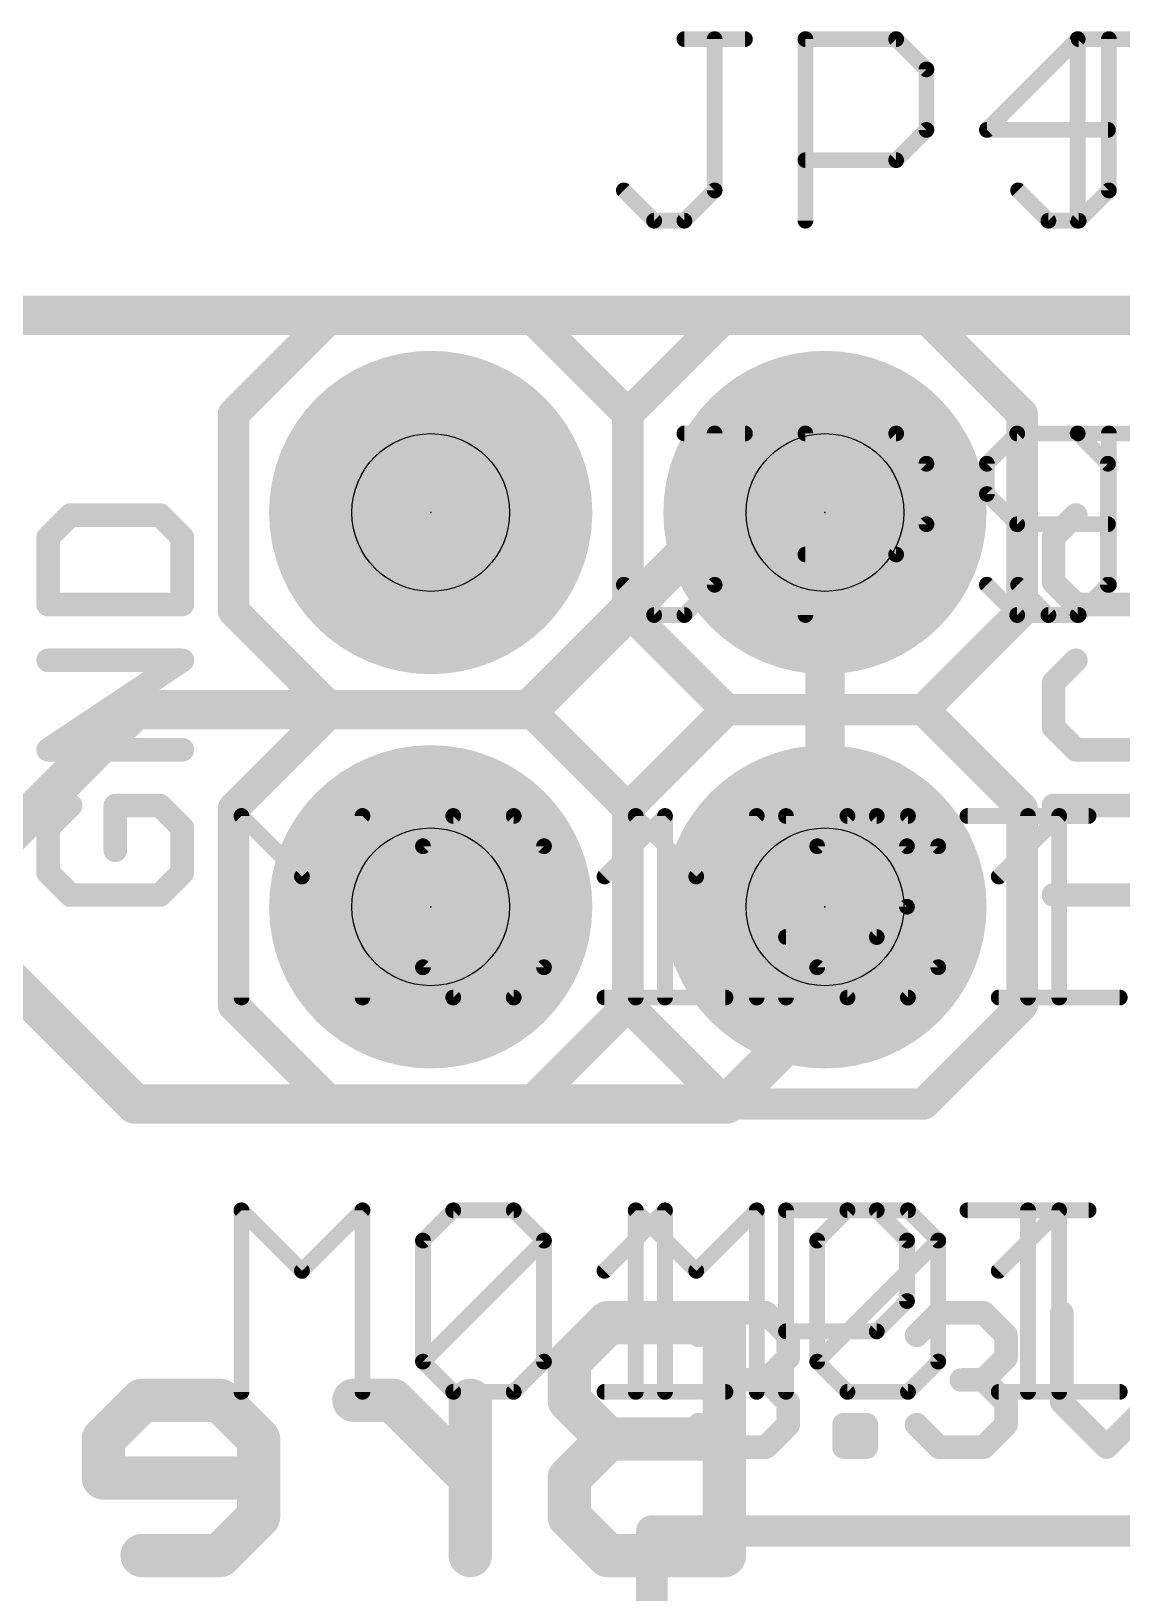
# Model space of a CAD drawing. Extents: x -128 to 56, y -3 to 18.
# Drawn here: x 45.05 to 52.08, y 8.28 to 18.34 of the extents above; entities that cross this region are included whole.
import ezdxf

# ---------------------------------------------------------------- set-up
doc = ezdxf.new("R2010")
doc.units = 0
for name, color, linetype in [('1', 12, 'CONTINUOUS'), ('16', 132, 'CONTINUOUS'), ('17', 110, 'CONTINUOUS'), ('20', 53, 'CONTINUOUS'), ('21', 53, 'CONTINUOUS'), ('22', 53, 'CONTINUOUS'), ('23', 53, 'CONTINUOUS'), ('25', 253, 'CONTINUOUS'), ('27', 253, 'CONTINUOUS'), ('29', 253, 'CONTINUOUS'), ('30', 253, 'CONTINUOUS'), ('44', 253, 'CONTINUOUS'), ('51', 53, 'CONTINUOUS')]:
    doc.layers.add(name, color=color, linetype=linetype)

# ---------------------------------------------------------------- blocks, each defined once
blk = doc.blocks.new('RECT')
blk.add_solid([(-0.5, -0.5), (0.5, -0.5), (-0.5, 0.5), (0.5, 0.5)])
blk = doc.blocks.new('ROUNDP')
at = {"const_width": 0.5}
blk.add_lwpolyline([(0, -0.25, 1), (0, 0.25, 1), (0, -0.25)], format="xyb", dxfattribs=at)

msp = doc.modelspace()

# ---------------------------------------------------------------- linework, layer by layer
at = {"layer": '1', "const_width": 0.254}
for points in [[(0, 16.51), (54.61, 16.51)], [(44.32, 12.83), (45.72, 11.43)], [(50.165, 12.065), (50.165, 12.7)], [(49.53, 11.43), (50.165, 12.065)], [(45.72, 11.43), (49.53, 11.43)]]:
    msp.add_lwpolyline(points, dxfattribs=at)
at = {"layer": '1', "const_width": 0.127}
for points in [[(50.2285, 12.7, 1), (50.1015, 12.7)], [(50.2099, 12.0201, 1), (50.1201, 12.1099)], [(50.1015, 12.065, 1), (50.2285, 12.065)], [(45.72, 11.4935, 1), (45.72, 11.3665)], [(45.6751, 11.3851, 1), (45.7649, 11.4749)], [(49.4851, 11.4749, 1), (49.5749, 11.3851)], [(49.53, 11.3665, 1), (49.53, 11.4935)]]:
    msp.add_lwpolyline(points, format="xyb", dxfattribs=at)
at = {"layer": '16', "const_width": 0.254}
for points in [[(0, 16.51), (54.61, 16.51)], [(49.53, 15.24), (48.26, 13.97)], [(50.165, 15.24), (49.53, 15.24)], [(50.165, 12.7), (50.165, 15.24)], [(45.72, 13.97), (44.45, 12.7)], [(48.26, 13.97), (45.72, 13.97)]]:
    msp.add_lwpolyline(points, dxfattribs=at)
at = {"layer": '16', "const_width": 0.127}
for points in [[(49.53, 15.3035, 1), (49.53, 15.1765)], [(49.5749, 15.1951, 1), (49.4851, 15.2849)], [(50.2285, 15.24, 1), (50.1015, 15.24)], [(50.165, 15.1765, 1), (50.165, 15.3035)], [(45.72, 14.0335, 1), (45.72, 13.9065)], [(45.7649, 13.9251, 1), (45.6751, 14.0149)], [(48.26, 13.9065, 1), (48.26, 14.0335)], [(48.2151, 14.0149, 1), (48.3049, 13.9251)], [(50.1015, 12.7, 1), (50.2285, 12.7)]]:
    msp.add_lwpolyline(points, format="xyb", dxfattribs=at)
at = {"layer": '20', "const_width": 0.2032}
msp.add_lwpolyline([(54.61, 16.51), (0, 16.51)], dxfattribs=at)
at = {"layer": '21'}
for points, const_width in [([(46.99, 16.51), (46.355, 15.875)], 0.2032), ([(48.26, 16.51), (46.99, 16.51)], 0.2032), ([(48.895, 15.875), (48.26, 16.51)], 0.2032), ([(49.53, 16.51), (48.895, 15.875)], 0.2032), ([(50.8, 16.51), (49.53, 16.51)], 0.2032), ([(51.435, 15.875), (50.8, 16.51)], 0.2032), ([(46.355, 15.875), (46.355, 14.605)], 0.2032), ([(48.895, 15.875), (48.895, 14.605)], 0.2032), ([(48.895, 14.605), (48.895, 15.875)], 0.2032), ([(51.435, 14.605), (51.435, 15.875)], 0.2032), ([(45.3045, 15.2235), (45.1605, 15.0794)], 0.1524), ([(45.8807, 15.2235), (45.3045, 15.2235)], 0.1524), ([(46.0248, 15.0794), (45.8807, 15.2235)], 0.1524), ([(51.7815, 15.2235), (51.6375, 15.0794)], 0.1524), ([(45.1605, 15.0794), (45.1605, 14.6472)], 0.1524), ([(46.0248, 14.6472), (46.0248, 15.0794)], 0.1524), ([(51.6375, 15.0794), (51.6375, 14.7913)], 0.1524), ([(51.6375, 14.7913), (51.7815, 14.6472)], 0.1524), ([(45.1605, 14.6472), (46.0248, 14.6472)], 0.1524), ([(46.355, 14.605), (46.99, 13.97)], 0.2032), ([(48.26, 13.97), (48.895, 14.605)], 0.2032), ([(48.895, 14.605), (49.53, 13.97)], 0.2032), ([(50.8, 13.97), (51.435, 14.605)], 0.2032), ([(51.7815, 14.6472), (52.3577, 14.6472)], 0.1524), ([(45.1605, 13.7117), (46.0248, 14.2879)], 0.1524), ([(46.0248, 14.2879), (45.1605, 14.2879)], 0.1524), ([(51.7815, 14.2879), (51.6375, 14.1439)], 0.1524), ([(51.6375, 14.1439), (51.6375, 13.8558)], 0.1524), ([(46.99, 13.97), (46.355, 13.335)], 0.2032), ([(46.99, 13.97), (48.26, 13.97)], 0.2032), ([(48.26, 13.97), (46.99, 13.97)], 0.2032), ([(48.895, 13.335), (48.26, 13.97)], 0.2032), ([(49.53, 13.97), (48.895, 13.335)], 0.2032), ([(49.53, 13.97), (50.8, 13.97)], 0.2032), ([(50.8, 13.97), (49.53, 13.97)], 0.2032), ([(51.435, 13.335), (50.8, 13.97)], 0.2032), ([(51.6375, 13.8558), (51.7815, 13.7117)], 0.1524), ([(46.0248, 13.7117), (45.1605, 13.7117)], 0.1524), ([(51.7815, 13.7117), (52.3577, 13.7117)], 0.1524), ([(45.3045, 13.3524), (45.1605, 13.2084)], 0.1524), ([(45.8807, 13.3524), (45.5926, 13.3524)], 0.1524), ([(45.5926, 13.3524), (45.5926, 13.0643)], 0.1524), ([(46.0248, 13.2084), (45.8807, 13.3524)], 0.1524), ([(46.355, 13.335), (46.355, 12.065)], 0.2032), ([(48.895, 13.335), (48.895, 12.065)], 0.2032), ([(48.895, 12.065), (48.895, 13.335)], 0.2032), ([(51.435, 12.065), (51.435, 13.335)], 0.2032), ([(52.2137, 13.3524), (51.6375, 13.3524)], 0.1524), ([(45.1605, 13.2084), (45.1605, 12.9203)], 0.1524), ([(46.0248, 12.9203), (46.0248, 13.2084)], 0.1524), ([(45.1605, 12.9203), (45.3045, 12.7762)], 0.1524), ([(45.8807, 12.7762), (46.0248, 12.9203)], 0.1524), ([(45.3045, 12.7762), (45.8807, 12.7762)], 0.1524), ([(51.6375, 12.7762), (52.2137, 12.7762)], 0.1524), ([(46.355, 12.065), (46.99, 11.43)], 0.2032), ([(48.26, 11.43), (48.895, 12.065)], 0.2032), ([(48.895, 12.065), (49.53, 11.43)], 0.2032), ([(50.8, 11.43), (51.435, 12.065)], 0.2032), ([(46.99, 11.43), (48.26, 11.43)], 0.2032), ([(49.53, 11.43), (50.8, 11.43)], 0.2032), ([(49.3522, 9.9405), (49.4963, 10.0845)], 0.1524), ([(49.4963, 10.0845), (49.7844, 10.0845)], 0.1524), ([(49.7844, 10.0845), (49.9284, 9.9405)], 0.1524), ([(50.7555, 9.9405), (50.8995, 10.0845)], 0.1524), ([(50.8995, 10.0845), (51.1876, 10.0845)], 0.1524), ([(51.1876, 10.0845), (51.3317, 9.9405)], 0.1524), ([(51.691, 10.0845), (51.691, 9.5083)], 0.1524), ([(49.9284, 9.9405), (49.9284, 9.7964)], 0.1524), ([(51.3317, 9.9405), (51.3317, 9.7964)], 0.1524), ([(49.9284, 9.7964), (49.7844, 9.6524)], 0.1524), ([(51.3317, 9.7964), (51.1876, 9.6524)], 0.1524), ([(49.7844, 9.6524), (49.6403, 9.6524)], 0.1524), ([(49.7844, 9.6524), (49.9284, 9.5083)], 0.1524), ([(51.1876, 9.6524), (51.0436, 9.6524)], 0.1524), ([(51.1876, 9.6524), (51.3317, 9.5083)], 0.1524), ([(49.9284, 9.5083), (49.9284, 9.3643)], 0.1524), ([(51.3317, 9.5083), (51.3317, 9.3643)], 0.1524), ([(51.691, 9.5083), (51.9791, 9.2202)], 0.1524), ([(51.9791, 9.2202), (52.2672, 9.5083)], 0.1524), ([(49.4963, 9.2202), (49.3522, 9.3643)], 0.1524), ([(49.9284, 9.3643), (49.7844, 9.2202)], 0.1524), ([(50.2877, 9.2202), (50.2877, 9.3643)], 0.1524), ([(50.2877, 9.3643), (50.4318, 9.3643)], 0.1524), ([(50.4318, 9.3643), (50.4318, 9.2202)], 0.1524), ([(50.8995, 9.2202), (50.7555, 9.3643)], 0.1524), ([(51.3317, 9.3643), (51.1876, 9.2202)], 0.1524), ([(49.7844, 9.2202), (49.4963, 9.2202)], 0.1524), ([(50.4318, 9.2202), (50.2877, 9.2202)], 0.1524), ([(51.1876, 9.2202), (50.8995, 9.2202)], 0.1524), ([(52.55, 8.68), (49.05, 8.68)], 0.2032), ([(49.05, 8.68), (49.05, 1.48)], 0.2032)]:
    msp.add_lwpolyline(points, dxfattribs=dict(at, const_width=const_width))
for points, const_width in [([(46.99, 16.5608, 1), (46.99, 16.4592)], 0.1016), ([(47.0259, 16.4741, 1), (46.9541, 16.5459)], 0.1016), ([(48.2959, 16.5459, 1), (48.2241, 16.4741)], 0.1016), ([(48.26, 16.4592, 1), (48.26, 16.5608)], 0.1016), ([(49.53, 16.5608, 1), (49.53, 16.4592)], 0.1016), ([(49.5659, 16.4741, 1), (49.4941, 16.5459)], 0.1016), ([(50.8359, 16.5459, 1), (50.7641, 16.4741)], 0.1016), ([(50.8, 16.4592, 1), (50.8, 16.5608)], 0.1016), ([(46.4058, 15.875, 1), (46.3042, 15.875)], 0.1016), ([(46.3191, 15.9109, 1), (46.3909, 15.8391)], 0.1016), ([(48.9458, 15.875, 1), (48.8442, 15.875)], 0.1016), ([(48.9458, 15.875, 1), (48.8442, 15.875)], 0.1016), ([(48.8591, 15.9109, 1), (48.9309, 15.8391)], 0.1016), ([(48.8591, 15.8391, 1), (48.9309, 15.9109)], 0.1016), ([(51.4858, 15.875, 1), (51.3842, 15.875)], 0.1016), ([(51.3991, 15.8391, 1), (51.4709, 15.9109)], 0.1016), ([(45.3045, 15.2616, 1), (45.3045, 15.1854)], 0.0762), ([(45.3315, 15.1965, 1), (45.2776, 15.2504)], 0.0762), ([(45.9077, 15.2504, 1), (45.8538, 15.1965)], 0.0762), ([(45.8807, 15.1854, 1), (45.8807, 15.2616)], 0.0762), ([(51.8085, 15.1965, 1), (51.7546, 15.2504)], 0.0762), ([(45.1986, 15.0794, 1), (45.1224, 15.0794)], 0.0762), ([(45.1335, 15.1063, 1), (45.1874, 15.0525)], 0.0762), ([(46.0629, 15.0794, 1), (45.9867, 15.0794)], 0.0762), ([(45.9979, 15.0525, 1), (46.0517, 15.1063)], 0.0762), ([(51.6756, 15.0794, 1), (51.5994, 15.0794)], 0.0762), ([(51.6105, 15.1063, 1), (51.6644, 15.0525)], 0.0762), ([(51.6644, 14.8182, 1), (51.6105, 14.7644)], 0.0762), ([(51.5994, 14.7913, 1), (51.6756, 14.7913)], 0.0762), ([(45.1605, 14.6853, 1), (45.1605, 14.6091)], 0.0762), ([(45.1224, 14.6472, 1), (45.1986, 14.6472)], 0.0762), ([(45.9867, 14.6472, 1), (46.0629, 14.6472)], 0.0762), ([(46.0248, 14.6091, 1), (46.0248, 14.6853)], 0.0762), ([(46.3909, 14.6409, 1), (46.3191, 14.5691)], 0.1016), ([(48.9309, 14.6409, 1), (48.8591, 14.5691)], 0.1016), ([(48.9309, 14.5691, 1), (48.8591, 14.6409)], 0.1016), ([(51.4709, 14.5691, 1), (51.3991, 14.6409)], 0.1016), ([(51.7815, 14.6853, 1), (51.7815, 14.6091)], 0.0762), ([(51.7546, 14.6203, 1), (51.8085, 14.6742)], 0.0762), ([(46.3042, 14.605, 1), (46.4058, 14.605)], 0.1016), ([(48.8442, 14.605, 1), (48.9458, 14.605)], 0.1016), ([(48.8442, 14.605, 1), (48.9458, 14.605)], 0.1016), ([(51.3842, 14.605, 1), (51.4858, 14.605)], 0.1016), ([(45.1605, 14.326, 1), (45.1605, 14.2498)], 0.0762), ([(46.0459, 14.2562, 1), (46.0037, 14.3196)], 0.0762), ([(46.0248, 14.2498, 1), (46.0248, 14.326)], 0.0762), ([(51.8085, 14.261, 1), (51.7546, 14.3149)], 0.0762), ([(51.6105, 14.1708, 1), (51.6644, 14.1169)], 0.0762), ([(51.6756, 14.1439, 1), (51.5994, 14.1439)], 0.0762), ([(46.99, 14.0208, 1), (46.99, 13.9192)], 0.1016), ([(46.99, 14.0208, 1), (46.99, 13.9192)], 0.1016), ([(47.0259, 13.9341, 1), (46.9541, 14.0059)], 0.1016), ([(46.9541, 13.9341, 1), (47.0259, 14.0059)], 0.1016), ([(48.2959, 14.0059, 1), (48.2241, 13.9341)], 0.1016), ([(48.2241, 14.0059, 1), (48.2959, 13.9341)], 0.1016), ([(48.26, 13.9192, 1), (48.26, 14.0208)], 0.1016), ([(48.26, 13.9192, 1), (48.26, 14.0208)], 0.1016), ([(49.53, 14.0208, 1), (49.53, 13.9192)], 0.1016), ([(49.53, 14.0208, 1), (49.53, 13.9192)], 0.1016), ([(49.5659, 13.9341, 1), (49.4941, 14.0059)], 0.1016), ([(49.4941, 13.9341, 1), (49.5659, 14.0059)], 0.1016), ([(50.8359, 14.0059, 1), (50.7641, 13.9341)], 0.1016), ([(50.7641, 14.0059, 1), (50.8359, 13.9341)], 0.1016), ([(50.8, 13.9192, 1), (50.8, 14.0208)], 0.1016), ([(50.8, 13.9192, 1), (50.8, 14.0208)], 0.1016), ([(51.6644, 13.8827, 1), (51.6105, 13.8288)], 0.0762), ([(51.5994, 13.8558, 1), (51.6756, 13.8558)], 0.0762), ([(45.1393, 13.7434, 1), (45.1816, 13.68)], 0.0762), ([(45.1605, 13.7498, 1), (45.1605, 13.6736)], 0.0762), ([(46.0248, 13.6736, 1), (46.0248, 13.7498)], 0.0762), ([(51.7815, 13.7498, 1), (51.7815, 13.6736)], 0.0762), ([(51.7546, 13.6848, 1), (51.8085, 13.7387)], 0.0762), ([(45.3315, 13.3255, 1), (45.2776, 13.3794)], 0.0762), ([(45.5926, 13.3905, 1), (45.5926, 13.3143)], 0.0762), ([(45.6307, 13.3524, 1), (45.5545, 13.3524)], 0.0762), ([(45.9077, 13.3794, 1), (45.8538, 13.3255)], 0.0762), ([(45.8807, 13.3143, 1), (45.8807, 13.3905)], 0.0762), ([(46.4058, 13.335, 1), (46.3042, 13.335)], 0.1016), ([(46.3191, 13.3709, 1), (46.3909, 13.2991)], 0.1016), ([(48.9458, 13.335, 1), (48.8442, 13.335)], 0.1016), ([(48.9458, 13.335, 1), (48.8442, 13.335)], 0.1016), ([(48.8591, 13.3709, 1), (48.9309, 13.2991)], 0.1016), ([(48.8591, 13.2991, 1), (48.9309, 13.3709)], 0.1016), ([(51.4858, 13.335, 1), (51.3842, 13.335)], 0.1016), ([(51.3991, 13.2991, 1), (51.4709, 13.3709)], 0.1016), ([(51.6375, 13.3905, 1), (51.6375, 13.3143)], 0.0762), ([(45.1986, 13.2084, 1), (45.1224, 13.2084)], 0.0762), ([(46.0629, 13.2084, 1), (45.9867, 13.2084)], 0.0762), ([(45.1335, 13.2353, 1), (45.1874, 13.1814)], 0.0762), ([(45.9979, 13.1814, 1), (46.0517, 13.2353)], 0.0762), ([(45.5545, 13.0643, 1), (45.6307, 13.0643)], 0.0762), ([(45.1874, 12.9472, 1), (45.1335, 12.8933)], 0.0762), ([(46.0517, 12.8933, 1), (45.9979, 12.9472)], 0.0762), ([(45.1224, 12.9203, 1), (45.1986, 12.9203)], 0.0762), ([(45.9867, 12.9203, 1), (46.0629, 12.9203)], 0.0762), ([(45.3045, 12.8143, 1), (45.3045, 12.7381)], 0.0762), ([(45.2776, 12.7493, 1), (45.3315, 12.8031)], 0.0762), ([(45.8538, 12.8031, 1), (45.9077, 12.7493)], 0.0762), ([(45.8807, 12.7381, 1), (45.8807, 12.8143)], 0.0762), ([(51.6375, 12.8143, 1), (51.6375, 12.7381)], 0.0762), ([(46.3909, 12.1009, 1), (46.3191, 12.0291)], 0.1016), ([(46.3042, 12.065, 1), (46.4058, 12.065)], 0.1016), ([(48.9309, 12.1009, 1), (48.8591, 12.0291)], 0.1016), ([(48.8442, 12.065, 1), (48.9458, 12.065)], 0.1016), ([(48.8442, 12.065, 1), (48.9458, 12.065)], 0.1016), ([(48.9309, 12.0291, 1), (48.8591, 12.1009)], 0.1016), ([(51.3842, 12.065, 1), (51.4858, 12.065)], 0.1016), ([(51.4709, 12.0291, 1), (51.3991, 12.1009)], 0.1016), ([(46.99, 11.4808, 1), (46.99, 11.3792)], 0.1016), ([(46.9541, 11.3941, 1), (47.0259, 11.4659)], 0.1016), ([(48.2241, 11.4659, 1), (48.2959, 11.3941)], 0.1016), ([(48.26, 11.3792, 1), (48.26, 11.4808)], 0.1016), ([(49.53, 11.4808, 1), (49.53, 11.3792)], 0.1016), ([(49.4941, 11.3941, 1), (49.5659, 11.4659)], 0.1016), ([(50.7641, 11.4659, 1), (50.8359, 11.3941)], 0.1016), ([(50.8, 11.3792, 1), (50.8, 11.4808)], 0.1016), ([(49.4963, 10.1226, 1), (49.4963, 10.0464)], 0.0762), ([(49.5232, 10.0576, 1), (49.4693, 10.1115)], 0.0762), ([(49.8113, 10.1115, 1), (49.7574, 10.0576)], 0.0762), ([(49.7844, 10.0464, 1), (49.7844, 10.1226)], 0.0762), ([(50.8995, 10.1226, 1), (50.8995, 10.0464)], 0.0762), ([(50.9265, 10.0576, 1), (50.8726, 10.1115)], 0.0762), ([(51.2146, 10.1115, 1), (51.1607, 10.0576)], 0.0762), ([(51.1876, 10.0464, 1), (51.1876, 10.1226)], 0.0762), ([(51.7291, 10.0845, 1), (51.6529, 10.0845)], 0.0762), ([(49.3253, 9.9674, 1), (49.3791, 9.9135)], 0.0762), ([(49.9665, 9.9405, 1), (49.8903, 9.9405)], 0.0762), ([(49.9015, 9.9135, 1), (49.9554, 9.9674)], 0.0762), ([(50.7285, 9.9674, 1), (50.7824, 9.9135)], 0.0762), ([(51.3698, 9.9405, 1), (51.2936, 9.9405)], 0.0762), ([(51.3048, 9.9135, 1), (51.3586, 9.9674)], 0.0762), ([(49.9554, 9.7695, 1), (49.9015, 9.8234)], 0.0762), ([(51.3586, 9.7695, 1), (51.3048, 9.8234)], 0.0762), ([(49.8903, 9.7964, 1), (49.9665, 9.7964)], 0.0762), ([(51.2936, 9.7964, 1), (51.3698, 9.7964)], 0.0762), ([(49.6403, 9.6905, 1), (49.6403, 9.6143)], 0.0762), ([(49.8113, 9.6793, 1), (49.7574, 9.6254)], 0.0762), ([(49.7574, 9.6793, 1), (49.8113, 9.6254)], 0.0762), ([(49.7844, 9.6143, 1), (49.7844, 9.6905)], 0.0762), ([(51.0436, 9.6905, 1), (51.0436, 9.6143)], 0.0762), ([(51.2146, 9.6793, 1), (51.1607, 9.6254)], 0.0762), ([(51.1607, 9.6793, 1), (51.2146, 9.6254)], 0.0762), ([(51.1876, 9.6143, 1), (51.1876, 9.6905)], 0.0762), ([(49.9665, 9.5083, 1), (49.8903, 9.5083)], 0.0762), ([(49.9015, 9.4814, 1), (49.9554, 9.5353)], 0.0762), ([(51.3698, 9.5083, 1), (51.2936, 9.5083)], 0.0762), ([(51.3048, 9.4814, 1), (51.3586, 9.5353)], 0.0762), ([(51.7179, 9.5353, 1), (51.6641, 9.4814)], 0.0762), ([(51.6529, 9.5083, 1), (51.7291, 9.5083)], 0.0762), ([(49.3791, 9.3912, 1), (49.3253, 9.3373)], 0.0762), ([(49.8903, 9.3643, 1), (49.9665, 9.3643)], 0.0762), ([(49.9554, 9.3373, 1), (49.9015, 9.3912)], 0.0762), ([(50.3258, 9.3643, 1), (50.2496, 9.3643)], 0.0762), ([(50.2877, 9.4024, 1), (50.2877, 9.3262)], 0.0762), ([(50.4699, 9.3643, 1), (50.3937, 9.3643)], 0.0762), ([(50.4318, 9.3262, 1), (50.4318, 9.4024)], 0.0762), ([(50.7824, 9.3912, 1), (50.7285, 9.3373)], 0.0762), ([(51.2936, 9.3643, 1), (51.3698, 9.3643)], 0.0762), ([(51.3586, 9.3373, 1), (51.3048, 9.3912)], 0.0762), ([(49.4963, 9.2583, 1), (49.4963, 9.1821)], 0.0762), ([(49.4693, 9.1933, 1), (49.5232, 9.2471)], 0.0762), ([(49.7574, 9.2471, 1), (49.8113, 9.1933)], 0.0762), ([(49.7844, 9.1821, 1), (49.7844, 9.2583)], 0.0762), ([(50.2877, 9.2583, 1), (50.2877, 9.1821)], 0.0762), ([(50.2496, 9.2202, 1), (50.3258, 9.2202)], 0.0762), ([(50.3937, 9.2202, 1), (50.4699, 9.2202)], 0.0762), ([(50.4318, 9.1821, 1), (50.4318, 9.2583)], 0.0762), ([(50.8995, 9.2583, 1), (50.8995, 9.1821)], 0.0762), ([(50.8726, 9.1933, 1), (50.9265, 9.2471)], 0.0762), ([(51.1607, 9.2471, 1), (51.2146, 9.1933)], 0.0762), ([(51.1876, 9.1821, 1), (51.1876, 9.2583)], 0.0762), ([(51.9522, 9.2471, 1), (52.0061, 9.1933)], 0.0762), ([(51.9522, 9.1933, 1), (52.0061, 9.2471)], 0.0762), ([(49.05, 8.7308, 1), (49.05, 8.6292)], 0.1016), ([(49.1008, 8.68, 1), (48.9992, 8.68)], 0.1016)]:
    msp.add_lwpolyline(points, format="xyb", dxfattribs=dict(at, const_width=const_width))
at = {"layer": '22', "const_width": 0.2794}
for points in [[(48.7674, 10.0216), (48.5174, 9.7716)], [(49.5173, 10.0216), (48.7674, 10.0216)], [(49.5173, 8.5217), (49.5173, 10.0216)], [(48.5174, 9.7716), (48.5174, 9.5216)], [(45.7659, 9.5216), (45.5159, 9.2716)], [(46.2659, 9.5216), (45.7659, 9.5216)], [(46.5158, 9.2716), (46.2659, 9.5216)], [(47.3802, 9.5216), (47.1302, 9.5216)], [(47.8801, 9.0217), (47.3802, 9.5216)], [(47.8801, 8.5217), (47.8801, 9.5216)], [(48.5174, 9.5216), (48.7674, 9.2716)], [(45.5159, 9.2716), (45.5159, 9.0217)], [(46.5158, 8.7717), (46.5158, 9.2716)], [(48.7674, 9.2716), (48.5174, 9.0217)], [(49.5173, 9.2716), (48.7674, 9.2716)], [(45.5159, 9.0217), (46.5158, 9.0217)], [(48.5174, 9.0217), (48.5174, 8.7717)], [(46.2659, 8.5217), (46.5158, 8.7717)], [(48.5174, 8.7717), (48.7674, 8.5217)], [(45.7659, 8.5217), (46.2659, 8.5217)], [(48.7674, 8.5217), (49.5173, 8.5217)]]:
    msp.add_lwpolyline(points, dxfattribs=at)
at = {"layer": '22', "const_width": 0.1397}
for points in [[(48.7674, 10.0914, 1), (48.7674, 9.9517)], [(48.8168, 9.9722, 1), (48.718, 10.071)], [(49.5872, 10.0216, 1), (49.4475, 10.0216)], [(49.5173, 9.9517, 1), (49.5173, 10.0914)], [(48.5872, 9.7716, 1), (48.4475, 9.7716)], [(48.468, 9.821, 1), (48.5668, 9.7222)], [(45.7659, 9.5915, 1), (45.7659, 9.4518)], [(45.8153, 9.4722, 1), (45.7165, 9.571)], [(46.3153, 9.571, 1), (46.2165, 9.4722)], [(46.2659, 9.4518, 1), (46.2659, 9.5915)], [(47.1302, 9.5915, 1), (47.1302, 9.4518)], [(47.4296, 9.571, 1), (47.3308, 9.4722)], [(47.3802, 9.4518, 1), (47.3802, 9.5915)], [(47.95, 9.5216, 1), (47.8103, 9.5216)], [(48.5668, 9.571, 1), (48.468, 9.4722)], [(48.4475, 9.5216, 1), (48.5872, 9.5216)], [(45.5858, 9.2716, 1), (45.4461, 9.2716)], [(45.4665, 9.321, 1), (45.5653, 9.2222)], [(46.5857, 9.2716, 1), (46.446, 9.2716)], [(46.4665, 9.2222, 1), (46.5652, 9.321)], [(48.7674, 9.3415, 1), (48.7674, 9.2018)], [(48.8168, 9.2222, 1), (48.718, 9.321)], [(48.718, 9.2222, 1), (48.8168, 9.321)], [(49.5173, 9.2018, 1), (49.5173, 9.3415)], [(45.5159, 9.0915, 1), (45.5159, 8.9518)], [(46.5158, 8.9518, 1), (46.5158, 9.0915)], [(48.5872, 9.0217, 1), (48.4475, 9.0217)], [(45.4461, 9.0217, 1), (45.5858, 9.0217)], [(47.8308, 8.9723, 1), (47.9295, 9.0711)], [(48.468, 9.0711, 1), (48.5668, 8.9723)], [(46.5652, 8.7223, 1), (46.4665, 8.8211)], [(48.5668, 8.8211, 1), (48.468, 8.7223)], [(46.446, 8.7717, 1), (46.5857, 8.7717)], [(48.4475, 8.7717, 1), (48.5872, 8.7717)], [(45.7659, 8.5916, 1), (45.7659, 8.4519)], [(46.2659, 8.4519, 1), (46.2659, 8.5916)], [(48.7674, 8.5916, 1), (48.7674, 8.4519)], [(49.5173, 8.4519, 1), (49.5173, 8.5916)], [(46.2165, 8.5711, 1), (46.3153, 8.4723)], [(47.8103, 8.5217, 1), (47.95, 8.5217)], [(48.718, 8.4723, 1), (48.8168, 8.5711)], [(49.4475, 8.5217, 1), (49.5872, 8.5217)]]:
    msp.add_lwpolyline(points, format="xyb", dxfattribs=at)
at = {"layer": '23'}
for p in [(47.625, 15.24), (50.165, 15.24), (47.625, 12.7), (50.165, 12.7)]:
    msp.add_point(p, dxfattribs=at)
at = {"layer": '25', "const_width": 0.1016}
for points in [[(49.2594, 18.289), (49.6492, 18.289)], [(49.4543, 17.3145), (49.4543, 18.289)], [(50.039, 17.1196), (50.039, 18.289)], [(50.039, 18.289), (50.6237, 18.289)], [(50.6237, 18.289), (50.8186, 18.0941)], [(51.7931, 18.289), (51.2084, 17.7043)], [(51.7931, 17.1196), (51.7931, 18.289)], [(51.7994, 18.289), (52.1892, 18.289)], [(51.9943, 17.3145), (51.9943, 18.289)], [(50.8186, 18.0941), (50.8186, 17.7043)], [(50.8186, 17.7043), (50.6237, 17.5094)], [(51.2084, 17.7043), (51.988, 17.7043)], [(50.6237, 17.5094), (50.039, 17.5094)], [(48.8696, 17.3145), (49.0645, 17.1196)], [(49.2594, 17.1196), (49.4543, 17.3145)], [(51.4096, 17.3145), (51.6045, 17.1196)], [(51.7994, 17.1196), (51.9943, 17.3145)], [(49.0645, 17.1196), (49.2594, 17.1196)], [(51.6045, 17.1196), (51.7994, 17.1196)], [(49.2594, 15.749), (49.6492, 15.749)], [(49.4543, 14.7745), (49.4543, 15.749)], [(50.039, 14.5796), (50.039, 15.749)], [(50.039, 15.749), (50.6237, 15.749)], [(50.6237, 15.749), (50.8186, 15.5541)], [(51.4033, 15.749), (51.2084, 15.5541)], [(51.7931, 15.749), (51.4033, 15.749)], [(51.988, 15.5541), (51.7931, 15.749)], [(51.7994, 15.749), (52.1892, 15.749)], [(51.9943, 14.7745), (51.9943, 15.749)], [(50.8186, 15.5541), (50.8186, 15.1643)], [(51.2084, 15.5541), (51.2084, 15.3592)], [(51.988, 14.7745), (51.988, 15.5541)], [(51.2084, 15.3592), (51.4033, 15.1643)], [(50.8186, 15.1643), (50.6237, 14.9694)], [(51.4033, 15.1643), (51.988, 15.1643)], [(50.6237, 14.9694), (50.039, 14.9694)], [(48.8696, 14.7745), (49.0645, 14.5796)], [(49.2594, 14.5796), (49.4543, 14.7745)], [(51.2084, 14.7745), (51.4033, 14.5796)], [(51.4096, 14.7745), (51.6045, 14.5796)], [(51.7931, 14.5796), (51.988, 14.7745)], [(51.7994, 14.5796), (51.9943, 14.7745)], [(49.0645, 14.5796), (49.2594, 14.5796)], [(51.4033, 14.5796), (51.7931, 14.5796)], [(51.6045, 14.5796), (51.7994, 14.5796)]]:
    msp.add_lwpolyline(points, dxfattribs=at)
at = {"layer": '25', "const_width": 0.0508}
for points in [[(49.2594, 18.3144, 1), (49.2594, 18.2636)], [(49.4797, 18.289, 1), (49.4289, 18.289)], [(49.6492, 18.2636, 1), (49.6492, 18.3144)], [(50.0644, 18.289, 1), (50.0136, 18.289)], [(50.039, 18.3144, 1), (50.039, 18.2636)], [(50.6417, 18.307, 1), (50.6057, 18.271)], [(50.6237, 18.2636, 1), (50.6237, 18.3144)], [(51.8185, 18.289, 1), (51.7677, 18.289)], [(51.7994, 18.3144, 1), (51.7994, 18.2636)], [(51.8111, 18.271, 1), (51.7751, 18.307)], [(52.0197, 18.289, 1), (51.9689, 18.289)], [(50.844, 18.0941, 1), (50.7932, 18.0941)], [(50.8006, 18.0761, 1), (50.8366, 18.1121)], [(50.7932, 17.7043, 1), (50.844, 17.7043)], [(50.8366, 17.6863, 1), (50.8006, 17.7223)], [(51.1904, 17.7223, 1), (51.2264, 17.6863)], [(51.2084, 17.7297, 1), (51.2084, 17.6789)], [(51.988, 17.6789, 1), (51.988, 17.7297)], [(50.039, 17.5348, 1), (50.039, 17.484)], [(50.6057, 17.5274, 1), (50.6417, 17.4914)], [(50.6237, 17.484, 1), (50.6237, 17.5348)], [(48.8876, 17.3325, 1), (48.8516, 17.2965)], [(49.4289, 17.3145, 1), (49.4797, 17.3145)], [(49.4723, 17.2965, 1), (49.4363, 17.3325)], [(51.4276, 17.3325, 1), (51.3916, 17.2965)], [(51.9689, 17.3145, 1), (52.0197, 17.3145)], [(52.0123, 17.2965, 1), (51.9763, 17.3325)], [(49.0645, 17.145, 1), (49.0645, 17.0942)], [(49.0465, 17.1016, 1), (49.0825, 17.1376)], [(49.2414, 17.1376, 1), (49.2774, 17.1016)], [(49.2594, 17.0942, 1), (49.2594, 17.145)], [(50.0136, 17.1196, 1), (50.0644, 17.1196)], [(51.6045, 17.145, 1), (51.6045, 17.0942)], [(51.5865, 17.1016, 1), (51.6225, 17.1376)], [(51.7677, 17.1196, 1), (51.8185, 17.1196)], [(51.7814, 17.1376, 1), (51.8174, 17.1016)], [(51.7994, 17.0942, 1), (51.7994, 17.145)], [(49.2594, 15.7744, 1), (49.2594, 15.7236)], [(49.4797, 15.749, 1), (49.4289, 15.749)], [(49.6492, 15.7236, 1), (49.6492, 15.7744)], [(50.0644, 15.749, 1), (50.0136, 15.749)], [(50.039, 15.7744, 1), (50.039, 15.7236)], [(50.6417, 15.767, 1), (50.6057, 15.731)], [(50.6237, 15.7236, 1), (50.6237, 15.7744)], [(51.4033, 15.7744, 1), (51.4033, 15.7236)], [(51.4213, 15.731, 1), (51.3853, 15.767)], [(51.8111, 15.767, 1), (51.7751, 15.731)], [(51.7994, 15.7744, 1), (51.7994, 15.7236)], [(51.7931, 15.7236, 1), (51.7931, 15.7744)], [(52.0197, 15.749, 1), (51.9689, 15.749)], [(50.844, 15.5541, 1), (50.7932, 15.5541)], [(50.8006, 15.5361, 1), (50.8366, 15.5721)], [(51.1904, 15.5721, 1), (51.2264, 15.5361)], [(51.2338, 15.5541, 1), (51.183, 15.5541)], [(52.0134, 15.5541, 1), (51.9626, 15.5541)], [(51.97, 15.5361, 1), (52.006, 15.5721)], [(51.2264, 15.3772, 1), (51.1904, 15.3412)], [(51.183, 15.3592, 1), (51.2338, 15.3592)], [(50.7932, 15.1643, 1), (50.844, 15.1643)], [(50.8366, 15.1463, 1), (50.8006, 15.1823)], [(51.4033, 15.1897, 1), (51.4033, 15.1389)], [(51.3853, 15.1463, 1), (51.4213, 15.1823)], [(51.988, 15.1389, 1), (51.988, 15.1897)], [(50.039, 14.9948, 1), (50.039, 14.944)], [(50.6057, 14.9874, 1), (50.6417, 14.9514)], [(50.6237, 14.944, 1), (50.6237, 14.9948)], [(48.8876, 14.7925, 1), (48.8516, 14.7565)], [(49.4289, 14.7745, 1), (49.4797, 14.7745)], [(49.4723, 14.7565, 1), (49.4363, 14.7925)], [(51.2264, 14.7925, 1), (51.1904, 14.7565)], [(51.4276, 14.7925, 1), (51.3916, 14.7565)], [(51.9626, 14.7745, 1), (52.0134, 14.7745)], [(51.9689, 14.7745, 1), (52.0197, 14.7745)], [(52.006, 14.7565, 1), (51.97, 14.7925)], [(52.0123, 14.7565, 1), (51.9763, 14.7925)], [(49.0645, 14.605, 1), (49.0645, 14.5542)], [(49.0465, 14.5616, 1), (49.0825, 14.5976)], [(49.2414, 14.5976, 1), (49.2774, 14.5616)], [(49.2594, 14.5542, 1), (49.2594, 14.605)], [(50.0136, 14.5796, 1), (50.0644, 14.5796)], [(51.4033, 14.605, 1), (51.4033, 14.5542)], [(51.3853, 14.5616, 1), (51.4213, 14.5976)], [(51.6045, 14.605, 1), (51.6045, 14.5542)], [(51.5865, 14.5616, 1), (51.6225, 14.5976)], [(51.7751, 14.5976, 1), (51.8111, 14.5616)], [(51.7814, 14.5976, 1), (51.8174, 14.5616)], [(51.7931, 14.5542, 1), (51.7931, 14.605)], [(51.7994, 14.5542, 1), (51.7994, 14.605)]]:
    msp.add_lwpolyline(points, format="xyb", dxfattribs=at)
at = {"layer": '27', "const_width": 0.0508}
for points in [[(46.4238, 13.3032, 1), (46.3878, 13.2672)], [(46.4312, 13.2852, 1), (46.3804, 13.2852)], [(47.2108, 13.2852, 1), (47.16, 13.2852)], [(47.2034, 13.2672, 1), (47.1674, 13.3032)], [(47.7701, 13.3106, 1), (47.7701, 13.2598)], [(47.7881, 13.2672, 1), (47.7521, 13.3032)], [(48.1779, 13.3032, 1), (48.1419, 13.2672)], [(48.1599, 13.2598, 1), (48.1599, 13.3106)], [(48.9638, 13.3032, 1), (48.9278, 13.2672)], [(48.9712, 13.2852, 1), (48.9204, 13.2852)], [(49.1598, 13.2852, 1), (49.109, 13.2852)], [(49.1524, 13.2672, 1), (49.1164, 13.3032)], [(49.7508, 13.2852, 1), (49.7, 13.2852)], [(49.7434, 13.2672, 1), (49.7074, 13.3032)], [(49.9394, 13.2852, 1), (49.8886, 13.2852)], [(49.914, 13.3106, 1), (49.914, 13.2598)], [(50.3101, 13.3106, 1), (50.3101, 13.2598)], [(50.3281, 13.2672, 1), (50.2921, 13.3032)], [(50.5166, 13.3032, 1), (50.4807, 13.2672)], [(50.4987, 13.2598, 1), (50.4987, 13.3106)], [(50.7179, 13.3032, 1), (50.6819, 13.2672)], [(50.6999, 13.2598, 1), (50.6999, 13.3106)], [(51.0834, 13.3106, 1), (51.0834, 13.2598)], [(51.4986, 13.2852, 1), (51.4478, 13.2852)], [(51.6998, 13.2852, 1), (51.649, 13.2852)], [(51.6924, 13.2672, 1), (51.6564, 13.3032)], [(51.863, 13.2598, 1), (51.863, 13.3106)], [(47.5572, 13.1083, 1), (47.5932, 13.0723)], [(47.6006, 13.0903, 1), (47.5498, 13.0903)], [(48.3802, 13.0903, 1), (48.3294, 13.0903)], [(48.3728, 13.0723, 1), (48.3368, 13.1083)], [(48.3368, 13.0723, 1), (48.3728, 13.1083)], [(50.0972, 13.1083, 1), (50.1332, 13.0723)], [(50.1406, 13.0903, 1), (50.0898, 13.0903)], [(50.719, 13.0903, 1), (50.6682, 13.0903)], [(50.6756, 13.0723, 1), (50.7115, 13.1083)], [(50.9202, 13.0903, 1), (50.8694, 13.0903)], [(50.9128, 13.0723, 1), (50.8768, 13.1083)], [(50.8768, 13.0723, 1), (50.9128, 13.1083)], [(46.7776, 12.9134, 1), (46.8136, 12.8774)], [(46.7776, 12.8774, 1), (46.8136, 12.9134)], [(48.7266, 12.9134, 1), (48.7626, 12.8774)], [(49.3176, 12.9134, 1), (49.3536, 12.8774)], [(49.3176, 12.8774, 1), (49.3536, 12.9134)], [(51.2666, 12.9134, 1), (51.3026, 12.8774)], [(50.6682, 12.7005, 1), (50.719, 12.7005)], [(50.7115, 12.6825, 1), (50.6756, 12.7185)], [(49.914, 12.531, 1), (49.914, 12.4802)], [(50.4807, 12.5236, 1), (50.5166, 12.4876)], [(50.4987, 12.4802, 1), (50.4987, 12.531)], [(47.5932, 12.3287, 1), (47.5572, 12.2927)], [(47.5572, 12.3287, 1), (47.5932, 12.2927)], [(47.5498, 12.3107, 1), (47.6006, 12.3107)], [(48.3294, 12.3107, 1), (48.3802, 12.3107)], [(48.3728, 12.2927, 1), (48.3368, 12.3287)], [(50.1332, 12.3287, 1), (50.0972, 12.2927)], [(50.0972, 12.3287, 1), (50.1332, 12.2927)], [(50.0898, 12.3107, 1), (50.1406, 12.3107)], [(50.8694, 12.3107, 1), (50.9202, 12.3107)], [(50.9128, 12.2927, 1), (50.8768, 12.3287)], [(46.3804, 12.1158, 1), (46.4312, 12.1158)], [(47.16, 12.1158, 1), (47.2108, 12.1158)], [(47.7701, 12.1412, 1), (47.7701, 12.0904)], [(47.7521, 12.0978, 1), (47.7881, 12.1338)], [(48.1419, 12.1338, 1), (48.1779, 12.0978)], [(48.1599, 12.0904, 1), (48.1599, 12.1412)], [(48.7446, 12.1412, 1), (48.7446, 12.0904)], [(48.9204, 12.1158, 1), (48.9712, 12.1158)], [(49.109, 12.1158, 1), (49.1598, 12.1158)], [(49.5242, 12.0904, 1), (49.5242, 12.1412)], [(49.7, 12.1158, 1), (49.7508, 12.1158)], [(49.8886, 12.1158, 1), (49.9394, 12.1158)], [(50.3101, 12.1412, 1), (50.3101, 12.0904)], [(50.2921, 12.0978, 1), (50.3281, 12.1338)], [(50.6819, 12.1338, 1), (50.7179, 12.0978)], [(50.6999, 12.0904, 1), (50.6999, 12.1412)], [(51.2846, 12.1412, 1), (51.2846, 12.0904)], [(51.4478, 12.1158, 1), (51.4986, 12.1158)], [(51.649, 12.1158, 1), (51.6998, 12.1158)], [(52.0642, 12.0904, 1), (52.0642, 12.1412)], [(46.4238, 10.7632, 1), (46.3878, 10.7272)], [(46.4312, 10.7452, 1), (46.3804, 10.7452)], [(47.2108, 10.7452, 1), (47.16, 10.7452)], [(47.2034, 10.7272, 1), (47.1674, 10.7632)], [(47.7701, 10.7706, 1), (47.7701, 10.7198)], [(47.7881, 10.7272, 1), (47.7521, 10.7632)], [(48.1779, 10.7632, 1), (48.1419, 10.7272)], [(48.1599, 10.7198, 1), (48.1599, 10.7706)], [(48.9638, 10.7632, 1), (48.9278, 10.7272)], [(48.9712, 10.7452, 1), (48.9204, 10.7452)], [(49.1598, 10.7452, 1), (49.109, 10.7452)], [(49.1524, 10.7272, 1), (49.1164, 10.7632)], [(49.7508, 10.7452, 1), (49.7, 10.7452)], [(49.7434, 10.7272, 1), (49.7074, 10.7632)], [(49.9394, 10.7452, 1), (49.8886, 10.7452)], [(49.914, 10.7706, 1), (49.914, 10.7198)], [(50.3101, 10.7706, 1), (50.3101, 10.7198)], [(50.3281, 10.7272, 1), (50.2921, 10.7632)], [(50.5166, 10.7632, 1), (50.4807, 10.7272)], [(50.4987, 10.7198, 1), (50.4987, 10.7706)], [(50.7179, 10.7632, 1), (50.6819, 10.7272)], [(50.6999, 10.7198, 1), (50.6999, 10.7706)], [(51.0834, 10.7706, 1), (51.0834, 10.7198)], [(51.4986, 10.7452, 1), (51.4478, 10.7452)], [(51.6998, 10.7452, 1), (51.649, 10.7452)], [(51.6924, 10.7272, 1), (51.6564, 10.7632)], [(51.863, 10.7198, 1), (51.863, 10.7706)], [(47.5572, 10.5683, 1), (47.5932, 10.5323)], [(47.6006, 10.5503, 1), (47.5498, 10.5503)], [(48.3802, 10.5503, 1), (48.3294, 10.5503)], [(48.3728, 10.5323, 1), (48.3368, 10.5683)], [(48.3368, 10.5323, 1), (48.3728, 10.5683)], [(50.0972, 10.5683, 1), (50.1332, 10.5323)], [(50.1406, 10.5503, 1), (50.0898, 10.5503)], [(50.719, 10.5503, 1), (50.6682, 10.5503)], [(50.6756, 10.5323, 1), (50.7115, 10.5683)], [(50.9202, 10.5503, 1), (50.8694, 10.5503)], [(50.9128, 10.5323, 1), (50.8768, 10.5683)], [(50.8768, 10.5323, 1), (50.9128, 10.5683)], [(46.7776, 10.3734, 1), (46.8136, 10.3374)], [(46.7776, 10.3374, 1), (46.8136, 10.3734)], [(48.7266, 10.3734, 1), (48.7626, 10.3374)], [(49.3176, 10.3734, 1), (49.3536, 10.3374)], [(49.3176, 10.3374, 1), (49.3536, 10.3734)], [(51.2666, 10.3734, 1), (51.3026, 10.3374)], [(50.6682, 10.1605, 1), (50.719, 10.1605)], [(50.7115, 10.1425, 1), (50.6756, 10.1785)], [(49.914, 9.991, 1), (49.914, 9.9402)], [(50.4807, 9.9836, 1), (50.5166, 9.9476)], [(50.4987, 9.9402, 1), (50.4987, 9.991)], [(47.5932, 9.7887, 1), (47.5572, 9.7527)], [(47.5572, 9.7887, 1), (47.5932, 9.7527)], [(47.5498, 9.7707, 1), (47.6006, 9.7707)], [(48.3294, 9.7707, 1), (48.3802, 9.7707)], [(48.3728, 9.7527, 1), (48.3368, 9.7887)], [(50.1332, 9.7887, 1), (50.0972, 9.7527)], [(50.0972, 9.7887, 1), (50.1332, 9.7527)], [(50.0898, 9.7707, 1), (50.1406, 9.7707)], [(50.8694, 9.7707, 1), (50.9202, 9.7707)], [(50.9128, 9.7527, 1), (50.8768, 9.7887)], [(46.3804, 9.5758, 1), (46.4312, 9.5758)], [(47.16, 9.5758, 1), (47.2108, 9.5758)], [(47.7701, 9.6012, 1), (47.7701, 9.5504)], [(47.7521, 9.5578, 1), (47.7881, 9.5938)], [(48.1419, 9.5938, 1), (48.1779, 9.5578)], [(48.1599, 9.5504, 1), (48.1599, 9.6012)], [(48.7446, 9.6012, 1), (48.7446, 9.5504)], [(48.9204, 9.5758, 1), (48.9712, 9.5758)], [(49.109, 9.5758, 1), (49.1598, 9.5758)], [(49.5242, 9.5504, 1), (49.5242, 9.6012)], [(49.7, 9.5758, 1), (49.7508, 9.5758)], [(49.8886, 9.5758, 1), (49.9394, 9.5758)], [(50.3101, 9.6012, 1), (50.3101, 9.5504)], [(50.2921, 9.5578, 1), (50.3281, 9.5938)], [(50.6819, 9.5938, 1), (50.7179, 9.5578)], [(50.6999, 9.5504, 1), (50.6999, 9.6012)], [(51.2846, 9.6012, 1), (51.2846, 9.5504)], [(51.4478, 9.5758, 1), (51.4986, 9.5758)], [(51.649, 9.5758, 1), (51.6998, 9.5758)], [(52.0642, 9.5504, 1), (52.0642, 9.6012)]]:
    msp.add_lwpolyline(points, format="xyb", dxfattribs=at)
at = {"layer": '27', "const_width": 0.1016}
for points in [[(46.4058, 12.1158), (46.4058, 13.2852)], [(46.4058, 13.2852), (46.7956, 12.8954)], [(46.7956, 12.8954), (47.1854, 13.2852)], [(47.1854, 13.2852), (47.1854, 12.1158)], [(47.5752, 13.0903), (47.7701, 13.2852)], [(47.7701, 13.2852), (48.1599, 13.2852)], [(48.1599, 13.2852), (48.3548, 13.0903)], [(48.7446, 12.8954), (49.1344, 13.2852)], [(48.9458, 12.1158), (48.9458, 13.2852)], [(48.9458, 13.2852), (49.3356, 12.8954)], [(49.1344, 13.2852), (49.1344, 12.1158)], [(49.3356, 12.8954), (49.7254, 13.2852)], [(49.7254, 13.2852), (49.7254, 12.1158)], [(49.914, 12.1158), (49.914, 13.2852)], [(49.914, 13.2852), (50.4987, 13.2852)], [(50.1152, 13.0903), (50.3101, 13.2852)], [(50.3101, 13.2852), (50.6999, 13.2852)], [(50.4987, 13.2852), (50.6936, 13.0903)], [(50.6999, 13.2852), (50.8948, 13.0903)], [(51.0834, 13.2852), (51.863, 13.2852)], [(51.2846, 12.8954), (51.6744, 13.2852)], [(51.4732, 12.1158), (51.4732, 13.2852)], [(51.6744, 13.2852), (51.6744, 12.1158)], [(47.5752, 12.3107), (47.5752, 13.0903)], [(47.5752, 12.3107), (48.3548, 13.0903)], [(48.3548, 13.0903), (48.3548, 12.3107)], [(50.1152, 12.3107), (50.1152, 13.0903)], [(50.1152, 12.3107), (50.8948, 13.0903)], [(50.6936, 13.0903), (50.6936, 12.7005)], [(50.8948, 13.0903), (50.8948, 12.3107)], [(50.6936, 12.7005), (50.4987, 12.5056)], [(50.4987, 12.5056), (49.914, 12.5056)], [(47.7701, 12.1158), (47.5752, 12.3107)], [(48.3548, 12.3107), (48.1599, 12.1158)], [(50.3101, 12.1158), (50.1152, 12.3107)], [(50.8948, 12.3107), (50.6999, 12.1158)], [(48.1599, 12.1158), (47.7701, 12.1158)], [(48.7446, 12.1158), (49.5242, 12.1158)], [(50.6999, 12.1158), (50.3101, 12.1158)], [(51.2846, 12.1158), (52.0642, 12.1158)], [(46.4058, 9.5758), (46.4058, 10.7452)], [(46.4058, 10.7452), (46.7956, 10.3554)], [(46.7956, 10.3554), (47.1854, 10.7452)], [(47.1854, 10.7452), (47.1854, 9.5758)], [(47.5752, 10.5503), (47.7701, 10.7452)], [(47.7701, 10.7452), (48.1599, 10.7452)], [(48.1599, 10.7452), (48.3548, 10.5503)], [(48.7446, 10.3554), (49.1344, 10.7452)], [(48.9458, 9.5758), (48.9458, 10.7452)], [(48.9458, 10.7452), (49.3356, 10.3554)], [(49.1344, 10.7452), (49.1344, 9.5758)], [(49.3356, 10.3554), (49.7254, 10.7452)], [(49.7254, 10.7452), (49.7254, 9.5758)], [(49.914, 9.5758), (49.914, 10.7452)], [(49.914, 10.7452), (50.4987, 10.7452)], [(50.1152, 10.5503), (50.3101, 10.7452)], [(50.3101, 10.7452), (50.6999, 10.7452)], [(50.4987, 10.7452), (50.6936, 10.5503)], [(50.6999, 10.7452), (50.8948, 10.5503)], [(51.0834, 10.7452), (51.863, 10.7452)], [(51.2846, 10.3554), (51.6744, 10.7452)], [(51.4732, 9.5758), (51.4732, 10.7452)], [(51.6744, 10.7452), (51.6744, 9.5758)], [(47.5752, 9.7707), (47.5752, 10.5503)], [(47.5752, 9.7707), (48.3548, 10.5503)], [(48.3548, 10.5503), (48.3548, 9.7707)], [(50.1152, 9.7707), (50.1152, 10.5503)], [(50.1152, 9.7707), (50.8948, 10.5503)], [(50.6936, 10.5503), (50.6936, 10.1605)], [(50.8948, 10.5503), (50.8948, 9.7707)], [(50.6936, 10.1605), (50.4987, 9.9656)], [(50.4987, 9.9656), (49.914, 9.9656)], [(47.7701, 9.5758), (47.5752, 9.7707)], [(48.3548, 9.7707), (48.1599, 9.5758)], [(50.3101, 9.5758), (50.1152, 9.7707)], [(50.8948, 9.7707), (50.6999, 9.5758)], [(48.1599, 9.5758), (47.7701, 9.5758)], [(48.7446, 9.5758), (49.5242, 9.5758)], [(50.6999, 9.5758), (50.3101, 9.5758)], [(51.2846, 9.5758), (52.0642, 9.5758)]]:
    msp.add_lwpolyline(points, dxfattribs=at)
at = {"layer": '44'}
for centre in [(47.625, 15.24), (50.165, 15.24), (47.625, 12.7), (50.165, 12.7)]:
    msp.add_circle(centre, 0.508, dxfattribs=at)

# ---------------------------------------------------------------- block references
at = {"layer": '17', "xscale": 1.8796, "yscale": 1.8796, "rotation": 90}
for p in [(47.625, 15.24), (47.625, 15.24), (50.165, 15.24), (50.165, 15.24), (47.625, 12.7), (47.625, 12.7), (50.165, 12.7), (50.165, 12.7)]:
    msp.add_blockref('ROUNDP', p, dxfattribs=at)
at = {"layer": '29', "xscale": 2.0828, "yscale": 2.0828, "rotation": 90}
for p in [(47.625, 15.24), (50.165, 15.24), (47.625, 12.7), (50.165, 12.7)]:
    msp.add_blockref('ROUNDP', p, dxfattribs=at)
at = {"layer": '30', "xscale": 2.0828, "yscale": 2.0828, "rotation": 90}
for p in [(47.625, 15.24), (50.165, 15.24), (47.625, 12.7), (50.165, 12.7)]:
    msp.add_blockref('ROUNDP', p, dxfattribs=at)
at = {"layer": '51', "xscale": 0.508, "yscale": 0.508}
for p in [(47.625, 15.24), (50.165, 15.24), (47.625, 12.7), (50.165, 12.7)]:
    msp.add_blockref('RECT', p, dxfattribs=at)

doc.saveas('drawing.dxf')
